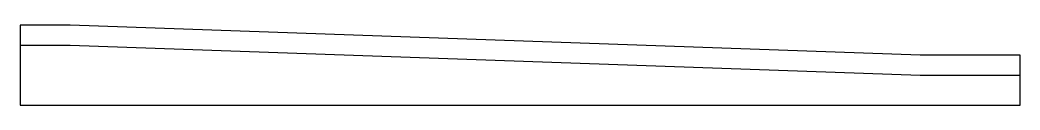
# Model space of a CAD drawing. Extents: x 0 to 1000, y 0 to 80.
import ezdxf

# ---------------------------------------------------------------- set-up
doc = ezdxf.new("R2010")
doc.units = 0

msp = doc.modelspace()

# ---------------------------------------------------------------- linework, layer by layer
at = {"layer": 'EXTERNAL', "color": 6}
msp.add_lwpolyline([(0, 0), (900, 0), (1000, 0), (1000, 30), (1000, 50), (900, 50), (50, 80), (0, 80), (0, 60), (0, 0)], dxfattribs=at)
at = {"layer": 'MATERIAL', "color": 3}
for points in [[(0, 60), (50, 60)], [(50, 60), (900, 30), (1000, 30)]]:
    msp.add_lwpolyline(points, dxfattribs=at)

doc.saveas('drawing.dxf')
